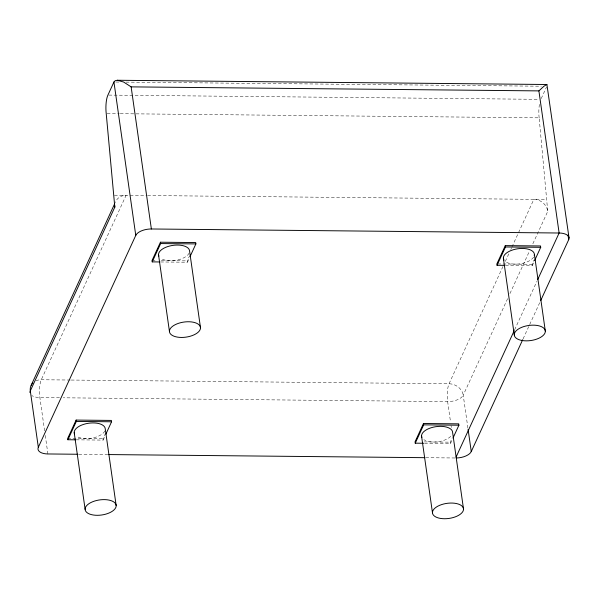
<?xml version="1.0" encoding="UTF-8"?>
<svg xmlns="http://www.w3.org/2000/svg" width="599" height="599" viewBox="0 0 599 599"><rect width="100%" height="100%" fill="white"/><g stroke="black" fill="none" stroke-linecap="round" stroke-linejoin="round"><path stroke-width="0.45" stroke-dasharray="3 2.25" d="M76.245 439.823L103.14 440.093L102.946 438.738L104.862 434.575M103.14 440.093L104.668 436.761M160.569 261.965L187.465 262.227L187.27 260.872L189.569 255.878M187.465 262.227L189.374 258.064M541.226 98.543L546.49 87.095M502.973 266.488L449.04 383.772A13.036 3.407 -89.4 0 0 447.633 401.592L450.53 421.936M505.316 261.389L509.225 252.89M510.79 249.491L511.576 247.791M511.965 246.938L533.851 199.347A13.073 11.478 30.3 0 1 547.726 211.402L532.556 244.429M507.63 298.631L463.229 395.175L467.961 428.457M509.966 293.547L529.434 251.206M424.519 443.267L450.485 443.522L450.291 442.167L452.208 438.004M505.399 265.364L532.294 265.634L532.099 264.279L534.016 260.116M450.485 443.522L452.402 439.359M532.294 265.634L534.211 261.471M514.616 329.794L536.869 281.403M523.092 338.847L539.856 302.398M115.809 82.026L119.553 82.063M126.097 82.123L541.256 86.226M108.861 95.091L538.98 99.337M107.161 113.57L119.313 113.69M120.249 113.698L539.152 117.831L547.741 211.402M114.409 195.207L146.673 195.521M147.601 195.529L546.438 199.467M152.034 260.528L155.74 260.565M161.303 260.617L187.27 260.872M497.791 263.942L532.099 264.279M70.27 380.036L41.279 379.751A13.036 10.872 24.7 0 0 35.873 380.859M71.206 380.043L449.04 383.772A13.036 10.872 24.7 0 1 463.229 395.175A13.036 6.342 -8.1 0 1 447.633 401.592L63.254 397.796M59.518 397.758L39.878 397.564A13.036 6.342 -8.1 0 1 31.859 395.565M67.709 438.393L102.946 438.738M424.332 441.912L450.291 442.167M78.769 454.267L107.76 454.551M425.732 457.696L455.659 457.988M451.054 425.627L451.317 427.476M44.611 430.846L39.878 397.564A13.036 3.407 -89.4 0 1 41.279 379.751L126.097 195.319A13.073 11.478 30.3 0 0 115.278 202.574M45.269 435.473L47.905 453.96M533.619 257.136A15.649 7.607 -8.1 0 1 520.658 263.725A15.649 7.607 -8.1 0 1 505.653 261.748M189.157 253.048A15.649 7.607 -8.1 0 1 176.495 260.206A15.649 7.607 -8.1 0 1 160.824 258.341M539.152 117.831A14.002 3.661 -89.4 0 1 539.467 104.189M104.832 430.913A15.649 7.607 -8.1 0 1 92.171 438.071A15.649 7.607 -8.1 0 1 76.5 436.207M450.733 436.364A15.649 7.607 -8.1 0 1 423.845 439.636"/><path stroke-width="0.9" d="M569.05 237.975L546.902 84.504L117.344 80.259L115.203 80.7L113.937 82.003L107.925 95.084A14.002 3.661 -89.4 0 0 106.225 113.555L114.813 207.127L30.302 390.9A13.036 6.342 -8.1 0 0 29.95 392.6M31.185 385.277L114.679 203.72M77.833 454.259L47.905 453.96A13.036 6.342 -8.1 0 1 38.329 447.296L135.771 235.4L113.937 82.003M105.821 434.268L111.556 421.778L111.369 420.423L76.125 420.079L67.709 438.393L67.897 439.741L75.317 439.816M67.897 439.741L76.32 421.434L76.125 420.079M190.138 256.402L195.88 243.913L195.693 242.565L160.45 242.213L152.034 260.528L152.221 261.883L159.641 261.95M152.221 261.883L160.644 243.568L160.45 242.213M453.166 437.697L458.909 425.208L458.714 423.852L423.478 423.508L415.055 441.822L415.249 443.17L423.598 443.253M534.593 260.64L540.717 247.32L540.523 245.964L505.286 245.62L496.863 263.934L497.058 265.282L504.478 265.357M415.249 443.17L423.673 424.863L423.478 423.508M497.058 265.282L505.474 246.975L505.286 245.62M456.049 457.142L514.227 330.641M537.647 279.703L559.122 233.011L538.898 90.891L543.982 86.189L546.902 84.504M456.49 457.98A13.036 6.342 -8.1 0 0 471.256 451.571L522.702 339.693M540.635 300.705L568.698 239.675L568.039 235.055M117.344 80.259L123.641 82.041L131.136 86.87L538.898 90.891M135.771 235.4A13.036 6.342 -8.1 0 1 151.367 228.983L559.122 233.011A13.036 6.342 -8.1 0 1 568.698 239.675M160.644 243.568L195.88 243.913M505.474 246.975L540.717 247.32M76.32 421.434L111.556 421.778M423.673 424.863L458.909 425.208M108.696 454.566L424.796 457.681M534.405 254.418L545.322 331.112A15.649 7.607 -8.1 0 1 522.403 340.546A15.649 7.607 -8.1 0 1 521.677 327.346A15.649 7.607 -8.1 0 1 545.322 331.112M503.362 258.191L514.279 334.886M468.096 429.386L471.256 451.571M463.514 509A15.649 7.607 -8.1 0 0 439.868 505.234A15.649 7.607 -8.1 0 0 440.602 518.434A15.649 7.607 -8.1 0 0 463.514 509L452.597 432.306A15.649 7.607 -8.1 0 0 435.301 426.765A15.649 7.607 -8.1 0 0 421.868 437.375M421.554 436.079L432.471 512.774M200.493 327.713A15.649 7.607 -8.1 0 0 176.84 323.939A15.649 7.607 -8.1 0 0 177.574 337.14A15.649 7.607 -8.1 0 0 200.493 327.713L189.576 251.011A15.649 7.607 -8.1 0 0 172.28 245.47A15.649 7.607 -8.1 0 0 158.84 256.08M158.533 254.785L169.45 331.487M131.136 86.87L151.367 228.983M116.169 505.571A15.649 7.607 -8.1 0 0 92.516 501.805A15.649 7.607 -8.1 0 0 93.249 515.005A15.649 7.607 -8.1 0 0 116.169 505.571L105.252 428.877A15.649 7.607 -8.1 0 0 87.956 423.336A15.649 7.607 -8.1 0 0 74.516 433.946M74.209 432.65L85.125 509.345M38.329 447.296L30.302 390.9A13.036 10.872 24.7 0 1 32.848 382.963M114.828 207.127A13.073 11.478 30.3 0 1 114.761 205.569M503.999 260.101A15.649 7.607 -8.1 0 1 517.791 248.772A15.649 7.607 -8.1 0 1 534.241 255.766"/></g></svg>
